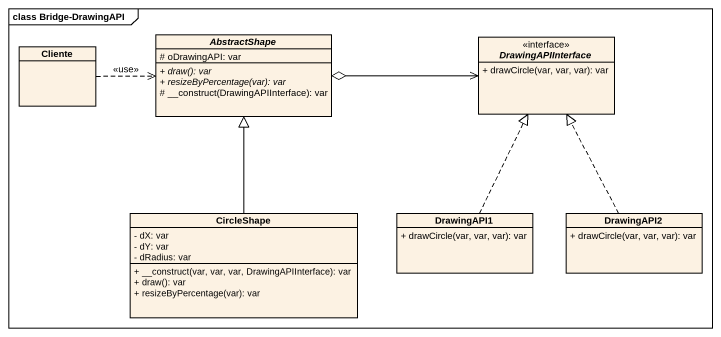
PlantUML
@startuml
mainframe class Bridge-DrawingAPI
hide circle
hide empty members
skinparam classAttributeIconSize 0
class Cliente
abstract class AbstractShape {
  # oDrawingAPI: var
  {abstract} + draw(): var
  {abstract} + resizeByPercentage(var): var
  # __construct(DrawingAPIInterface): var
}
interface DrawingAPIInterface {
  + drawCircle(var, var, var): var
}
class CircleShape {
  - dX: var
  - dY: var
  - dRadius: var
  + __construct(var, var, var, DrawingAPIInterface): var
  + draw(): var
  + resizeByPercentage(var): var
}
class DrawingAPI1 {
  + drawCircle(var, var, var): var
}
class DrawingAPI2 {
  + drawCircle(var, var, var): var
}
Cliente .right.> AbstractShape : <<use>>
DrawingAPIInterface <-left-o AbstractShape
CircleShape -up-|> AbstractShape
DrawingAPI1 .up.|> DrawingAPIInterface
DrawingAPI2 .up.|> DrawingAPIInterface
@enduml
